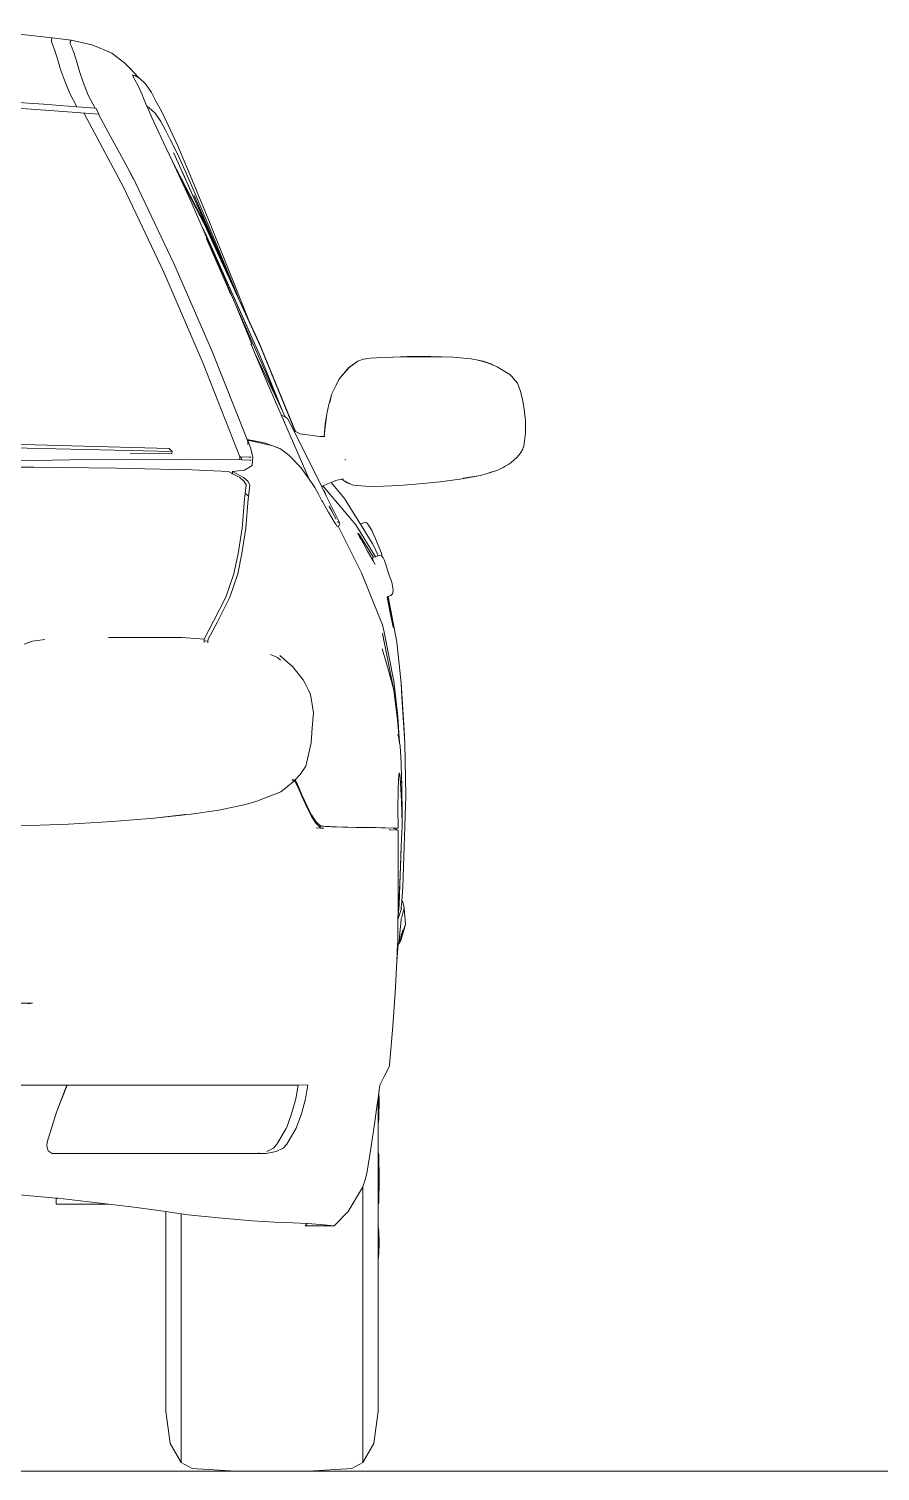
# Model space of a CAD drawing. Header units: inches. Extents: x 1944 to 3775, y -462 to 1299.
# Drawn here: x 2071.8 to 2106.9, y 1212.1 to 1271.6 of the extents above; entities that cross this region are included whole.
import ezdxf

# ---------------------------------------------------------------- set-up
doc = ezdxf.new("R2010")
doc.units = ezdxf.units.IN
doc.header["$MEASUREMENT"] = 0
doc.layers.add('CAR', color=173, linetype='Continuous', lineweight=13)

# ---------------------------------------------------------------- blocks, each defined once
blk = doc.blocks.new('A$C12036F5F')
at = {"layer": 'CAR'}
for p, q in [((20.023, 59.118), (16.655, 59.483)), ((20.023, 59.118), (19.986, 59.046)), ((19.986, 59.046), (19.992, 58.962)), ((19.992, 58.962), (20.036, 58.84)), ((20.805, 59.018), (20.023, 59.118)), ((20.757, 58.949), (20.805, 59.018)), ((20.765, 58.867), (20.757, 58.949)), ((21.651, 58.829), (20.805, 59.018)), ((20.036, 58.84), (20.126, 58.597)), ((20.126, 58.597), (20.266, 58.149)), ((20.814, 58.751), (20.765, 58.867)), ((20.909, 58.514), (20.814, 58.751)), ((21.053, 58.068), (20.909, 58.514)), ((21.651, 58.829), (21.769, 58.78)), ((21.769, 58.78), (22.35, 58.54)), ((22.35, 58.54), (22.479, 58.476)), ((23.014, 58.063), (22.479, 58.476)), ((20.266, 58.149), (20.367, 57.81)), ((20.367, 57.81), (20.52, 57.36)), ((21.148, 57.731), (21.053, 58.068)), ((21.29, 57.283), (21.148, 57.731)), ((23.014, 58.063), (23.221, 57.862)), ((23.589, 57.469), (23.221, 57.862)), ((20.52, 57.36), (20.75, 56.816)), ((21.509, 56.742), (21.29, 57.283)), ((23.312, 57.568), (23.316, 57.568)), ((23.316, 57.568), (23.317, 57.568)), ((23.346, 57.568), (23.317, 57.568)), ((23.432, 57.566), (23.346, 57.568)), ((23.354, 57.543), (23.346, 57.568)), ((23.346, 57.568), (23.353, 57.543)), ((23.353, 57.543), (23.354, 57.543)), ((23.353, 57.543), (23.362, 57.508)), ((23.371, 57.493), (23.354, 57.543)), ((23.362, 57.508), (23.371, 57.493)), ((23.371, 57.493), (23.434, 57.385)), ((23.589, 57.469), (23.432, 57.566)), ((23.434, 57.385), (23.553, 57.164)), ((23.553, 57.164), (23.714, 56.807)), ((23.62, 57.451), (23.589, 57.469)), ((23.863, 57.213), (23.62, 57.451)), ((24.108, 56.853), (23.863, 57.213)), ((15.598, 56.657), (19.654, 56.373)), ((20.75, 56.816), (21.041, 56.266)), ((21.789, 56.208), (21.509, 56.742)), ((23.714, 56.807), (23.813, 56.561)), ((23.813, 56.561), (23.926, 56.291)), ((24.298, 56.506), (24.108, 56.853)), ((19.735, 56.135), (15.659, 56.421)), ((19.654, 56.373), (21.041, 56.266)), ((21.949, 55.964), (19.735, 56.135)), ((21.041, 56.266), (21.789, 56.208)), ((21.333, 55.988), (21.333, 55.99)), ((21.333, 55.988), (22.957, 52.955)), ((21.789, 56.208), (21.834, 56.204)), ((21.949, 55.964), (21.834, 56.204)), ((21.944, 55.935), (21.949, 55.964)), ((22.425, 55.045), (21.944, 55.935)), ((23.926, 56.291), (24.021, 56.232)), ((23.926, 56.291), (23.949, 56.236)), ((23.949, 56.236), (24.003, 56.113)), ((24.003, 56.113), (24.133, 55.821)), ((24.021, 56.232), (24.26, 56.001)), ((24.26, 56.001), (24.494, 55.659)), ((24.522, 56.084), (24.298, 56.506)), ((24.804, 55.512), (24.522, 56.084)), ((21.323, 55.879), (21.323, 55.887)), ((24.133, 55.821), (24.394, 55.268)), ((24.494, 55.659), (24.686, 55.309)), ((25.182, 54.691), (24.804, 55.512)), ((22.409, 55.067), (23.106, 53.788)), ((24.394, 55.268), (24.963, 54.044)), ((24.686, 55.309), (24.905, 54.895)), ((24.905, 54.895), (25.169, 54.362)), ((25.028, 54.359), (25.025, 54.365)), ((25.032, 54.351), (25.028, 54.359)), ((25.032, 54.351), (25.554, 53.193)), ((25.169, 54.362), (25.506, 53.63)), ((25.71, 53.455), (25.182, 54.691)), ((23.353, 53.33), (23.106, 53.788)), ((23.106, 53.788), (23.35, 53.339)), ((26.281, 51.499), (24.963, 54.044)), ((24.963, 54.044), (25.238, 53.452)), ((25.367, 53.623), (25.823, 52.608)), ((25.506, 53.63), (26.003, 52.485)), ((22.957, 52.955), (24.621, 49.453)), ((23.353, 53.33), (23.35, 53.339)), ((23.35, 53.339), (23.37, 53.303)), ((23.373, 53.293), (23.353, 53.33)), ((23.373, 53.293), (23.37, 53.303)), ((23.37, 53.303), (23.457, 53.143)), ((23.473, 53.108), (23.373, 53.293)), ((23.457, 53.143), (23.473, 53.108)), ((23.473, 53.108), (25.04, 49.806)), ((26.298, 51.408), (25.238, 53.452)), ((25.238, 53.452), (25.749, 52.35)), ((25.567, 53.163), (25.554, 53.193)), ((25.567, 53.163), (27.026, 49.927)), ((26.649, 50.761), (25.567, 53.163)), ((26.45, 51.643), (25.71, 53.455)), ((25.749, 52.35), (26.188, 51.331)), ((25.823, 52.608), (27.026, 49.927)), ((25.875, 52.61), (27.334, 49.246)), ((26.003, 52.485), (26.729, 50.759)), ((26.245, 51.219), (26.188, 51.331)), ((26.188, 51.331), (26.2, 51.302)), ((26.336, 51.037), (26.2, 51.302)), ((26.2, 51.302), (27.586, 48.083)), ((26.336, 51.037), (26.245, 51.219)), ((27.006, 49.91), (26.281, 51.499)), ((28.608, 46.377), (26.298, 51.408)), ((27.343, 49.418), (26.45, 51.643)), ((26.447, 50.783), (26.336, 51.037)), ((28.608, 45.962), (26.336, 51.037)), ((26.336, 51.037), (27.485, 48.468)), ((27.258, 48.811), (26.387, 50.826)), ((26.447, 50.783), (27.485, 48.468)), ((27.026, 49.927), (26.649, 50.761)), ((26.841, 50.303), (26.649, 50.761)), ((26.729, 50.759), (27.608, 48.625)), ((26.842, 50.3), (26.841, 50.303)), ((27.006, 49.91), (26.842, 50.3)), ((24.621, 49.453), (26.246, 45.684)), ((25.04, 49.806), (26.585, 46.239)), ((27.288, 49.291), (27.006, 49.91)), ((27.026, 49.927), (27.288, 49.291)), ((28.125, 47.458), (27.343, 49.418)), ((27.37, 48.541), (27.258, 48.811)), ((27.554, 48.708), (27.288, 49.291)), ((27.334, 49.246), (27.554, 48.708)), ((27.485, 48.468), (28.608, 45.962)), ((27.735, 48.311), (27.554, 48.708)), ((27.608, 48.625), (27.735, 48.311)), ((28.125, 47.458), (27.735, 48.311)), ((27.586, 48.083), (28.251, 46.484)), ((27.586, 48.083), (28.916, 45.118)), ((28.549, 46.528), (28.125, 47.458)), ((28.201, 46.481), (28.224, 46.483)), ((28.224, 46.483), (28.251, 46.484)), ((28.367, 46.14), (28.224, 46.483)), ((30.048, 42.879), (28.549, 46.528)), ((26.585, 46.239), (28.053, 42.553)), ((29.363, 44.043), (28.367, 46.14)), ((28.871, 44.926), (28.367, 46.14)), ((30.046, 42.88), (28.608, 46.377)), ((28.679, 45.794), (28.608, 45.962)), ((32.861, 45.864), (32.621, 45.777)), ((32.854, 45.864), (32.626, 45.78)), ((33.136, 45.905), (32.854, 45.864)), ((33.136, 45.905), (32.861, 45.864)), ((33.399, 45.918), (33.136, 45.905)), ((33.554, 45.928), (33.399, 45.918)), ((33.552, 45.925), (33.399, 45.918)), ((34.072, 45.944), (33.552, 45.925)), ((34.072, 45.944), (33.554, 45.928)), ((34.072, 45.944), (34.078, 45.944)), ((34.662, 45.972), (34.078, 45.944)), ((34.661, 45.957), (34.078, 45.944)), ((35.635, 45.962), (34.661, 45.957)), ((35.634, 45.964), (34.662, 45.972)), ((36.554, 45.94), (35.634, 45.964)), ((36.558, 45.938), (35.635, 45.962)), ((37.297, 45.875), (36.554, 45.94)), ((37.297, 45.875), (36.558, 45.938)), ((37.524, 45.826), (37.297, 45.875)), ((37.794, 45.776), (37.524, 45.826)), ((37.791, 45.769), (37.524, 45.826)), ((26.246, 45.684), (27.763, 41.831)), ((28.679, 45.794), (29.565, 43.62)), ((31.883, 45.074), (32.26, 45.52)), ((32.254, 45.52), (31.883, 45.074)), ((32.621, 45.777), (32.254, 45.52)), ((32.621, 45.777), (32.26, 45.52)), ((32.621, 45.777), (32.626, 45.78)), ((38.116, 45.66), (37.791, 45.769)), ((38.114, 45.664), (37.794, 45.776)), ((38.174, 45.633), (38.114, 45.664)), ((38.116, 45.66), (38.174, 45.633)), ((38.174, 45.633), (38.371, 45.54)), ((38.551, 45.435), (38.371, 45.54)), ((38.898, 45.23), (38.551, 45.435)), ((38.949, 45.172), (38.898, 45.23)), ((29.462, 43.567), (28.871, 44.926)), ((29.166, 44.523), (28.916, 45.118)), ((31.541, 44.406), (31.729, 44.782)), ((31.838, 45.02), (31.729, 44.782)), ((31.729, 44.782), (31.846, 45.016)), ((31.883, 45.074), (31.838, 45.02)), ((31.846, 45.016), (31.883, 45.074)), ((38.965, 45.153), (38.949, 45.172)), ((39.213, 44.867), (38.965, 45.153)), ((39.213, 44.867), (39.227, 44.835)), ((39.326, 44.541), (39.227, 44.835)), ((29.166, 44.523), (29.363, 44.043)), ((29.529, 43.694), (29.363, 44.043)), ((31.51, 44.283), (31.432, 43.991)), ((31.463, 44.074), (31.522, 44.327)), ((31.522, 44.332), (31.51, 44.283)), ((31.522, 44.327), (31.51, 44.283)), ((31.525, 44.338), (31.522, 44.332)), ((31.522, 44.327), (31.525, 44.338)), ((31.525, 44.338), (31.541, 44.406)), ((39.415, 44.192), (39.326, 44.541)), ((39.488, 43.801), (39.415, 44.192)), ((30.617, 40.914), (29.462, 43.567)), ((29.462, 43.567), (29.638, 43.469)), ((29.529, 43.694), (29.565, 43.62)), ((29.565, 43.62), (29.638, 43.469)), ((29.638, 43.469), (29.726, 43.42)), ((31.346, 43.604), (31.278, 43.176)), ((31.349, 43.599), (31.284, 43.176)), ((31.432, 43.991), (31.346, 43.604)), ((31.432, 43.991), (31.349, 43.599)), ((39.537, 43.316), (39.488, 43.801)), ((29.978, 42.914), (29.726, 43.42)), ((30.046, 42.88), (29.978, 42.914)), ((31.147, 40.565), (29.978, 42.914)), ((30.048, 42.879), (30.046, 42.88)), ((30.244, 42.781), (30.048, 42.879)), ((31.278, 43.176), (31.238, 42.684)), ((31.284, 43.176), (31.242, 42.682)), ((39.532, 42.806), (39.537, 43.316)), ((15.508, 42.267), (24.965, 42.059)), ((24.844, 42.177), (15.78, 42.425)), ((28.053, 42.553), (28.773, 42.405)), ((28.053, 42.553), (28.093, 42.458)), ((28.093, 42.458), (28.092, 42.335)), ((28.093, 42.525), (28.216, 42.164)), ((29.064, 42.299), (28.093, 42.525)), ((28.093, 42.525), (28.093, 42.458)), ((28.773, 42.405), (29.064, 42.299)), ((29.065, 42.299), (29.064, 42.299)), ((29.074, 42.295), (29.065, 42.299)), ((29.401, 42.171), (29.074, 42.295)), ((29.074, 42.295), (29.391, 42.18)), ((31.063, 42.675), (30.244, 42.781)), ((31.238, 42.673), (31.063, 42.675)), ((31.238, 42.684), (31.238, 42.673)), ((31.242, 42.673), (31.238, 42.673)), ((31.242, 42.682), (31.242, 42.673)), ((31.267, 42.673), (31.242, 42.673)), ((39.409, 42.125), (39.465, 42.292)), ((39.465, 42.292), (39.532, 42.806)), ((10.83, 41.538), (20.757, 41.705)), ((23.203, 41.728), (20.757, 41.705)), ((25.783, 41.732), (23.203, 41.728)), ((23.237, 41.959), (24.959, 41.976)), ((24.965, 42.059), (24.844, 42.177)), ((24.965, 42.059), (24.959, 41.976)), ((27.843, 41.711), (25.783, 41.732)), ((27.763, 41.734), (27.763, 41.831)), ((27.763, 41.831), (27.795, 41.83)), ((27.843, 41.711), (27.795, 41.83)), ((27.795, 41.83), (28.146, 41.819)), ((28.176, 41.699), (27.843, 41.711)), ((28.146, 41.819), (28.219, 41.817)), ((28.22, 41.697), (28.176, 41.699)), ((28.216, 42.164), (28.296, 41.803)), ((28.296, 41.803), (28.271, 41.509)), ((29.391, 42.18), (29.401, 42.171)), ((29.431, 42.16), (29.401, 42.171)), ((29.775, 41.9), (29.431, 42.16)), ((30.276, 41.399), (29.775, 41.9)), ((32.088, 41.712), (32.129, 41.716)), ((38.929, 41.581), (39.201, 41.823)), ((39.201, 41.823), (39.316, 41.968)), ((39.316, 41.968), (39.409, 42.125)), ((19.268, 41.406), (18.665, 41.408)), ((19.268, 41.406), (22.667, 41.368)), ((22.667, 41.368), (23.214, 41.358)), ((23.214, 41.358), (25.78, 41.296)), ((27.295, 41.225), (25.78, 41.296)), ((27.414, 41.16), (27.295, 41.225)), ((27.414, 41.16), (27.455, 41.158)), ((27.456, 41.137), (27.414, 41.16)), ((27.954, 41.285), (27.455, 41.225)), ((27.455, 41.225), (27.913, 40.974)), ((27.455, 41.225), (27.455, 41.158)), ((27.455, 41.158), (27.456, 41.137)), ((27.753, 40.974), (27.456, 41.137)), ((28.268, 41.472), (27.954, 41.285)), ((28.271, 41.509), (28.268, 41.472)), ((30.617, 40.914), (30.276, 41.399)), ((36.926, 40.927), (37.599, 41.055)), ((36.971, 40.95), (37.599, 41.055)), ((37.599, 41.055), (37.737, 41.078)), ((37.911, 41.138), (37.737, 41.078)), ((37.911, 41.138), (38.362, 41.269)), ((38.145, 41.22), (37.911, 41.138)), ((38.484, 41.32), (38.362, 41.269)), ((38.484, 41.32), (38.807, 41.507)), ((38.484, 41.32), (38.646, 41.41)), ((38.646, 41.41), (38.677, 41.427)), ((38.646, 41.41), (38.674, 41.424)), ((38.807, 41.507), (38.677, 41.427)), ((38.807, 41.507), (38.929, 41.581)), ((27.923, 40.83), (27.753, 40.974)), ((27.913, 40.974), (28.083, 40.83)), ((28.015, 40.675), (27.923, 40.83)), ((27.977, 40.315), (28.015, 40.675)), ((28.083, 40.83), (28.175, 40.675)), ((28.175, 40.675), (28.116, 40.183)), ((30.769, 40.697), (30.617, 40.914)), ((30.769, 40.697), (30.845, 40.571)), ((30.982, 40.318), (30.845, 40.571)), ((31.147, 40.565), (31.185, 40.63)), ((31.317, 40.222), (31.147, 40.565)), ((31.185, 40.63), (31.187, 40.632)), ((32.545, 39.032), (31.185, 40.63)), ((31.187, 40.632), (31.523, 40.776)), ((31.523, 40.776), (31.719, 40.86)), ((32.073, 40.12), (31.523, 40.776)), ((31.719, 40.86), (31.945, 40.911)), ((31.945, 40.911), (31.95, 40.912)), ((31.945, 40.911), (31.972, 40.892)), ((31.95, 40.912), (32.031, 40.93)), ((31.972, 40.892), (31.95, 40.912)), ((32.013, 40.872), (31.972, 40.892)), ((32.013, 40.872), (32.189, 40.761)), ((32.302, 40.725), (32.013, 40.872)), ((32.189, 40.761), (32.449, 40.667)), ((32.189, 40.761), (32.45, 40.66)), ((32.449, 40.667), (32.94, 40.625)), ((32.45, 40.66), (32.94, 40.625)), ((32.94, 40.625), (33.058, 40.615)), ((33.058, 40.615), (33.686, 40.625)), ((33.686, 40.625), (34.342, 40.655)), ((34.342, 40.655), (35.006, 40.701)), ((35.006, 40.701), (36.015, 40.801)), ((36.015, 40.801), (36.926, 40.927)), ((27.851, 38.897), (27.954, 40.1)), ((27.954, 40.1), (27.977, 40.315)), ((27.977, 40.315), (28.082, 40.24)), ((28.106, 40.1), (28.007, 38.897)), ((28.082, 40.24), (28.116, 40.183)), ((28.116, 40.183), (28.106, 40.1)), ((31.145, 40.022), (30.982, 40.318)), ((31.162, 39.992), (31.145, 40.022)), ((31.261, 39.812), (31.162, 39.992)), ((31.235, 40.438), (31.317, 40.222)), ((31.806, 39.24), (31.317, 40.222)), ((32.316, 39.72), (32.073, 40.12)), ((32.316, 39.72), (32.115, 40.045)), ((31.404, 39.561), (31.261, 39.812)), ((31.408, 39.554), (31.404, 39.561)), ((31.548, 39.31), (31.408, 39.554)), ((31.666, 39.388), (31.438, 39.814)), ((31.448, 39.784), (31.566, 39.572)), ((31.643, 39.156), (31.548, 39.31)), ((31.566, 39.572), (31.666, 39.388)), ((31.666, 39.388), (31.726, 39.256)), ((32.334, 39.692), (32.316, 39.72)), ((32.728, 39.054), (32.334, 39.692)), ((27.686, 37.84), (27.851, 38.897)), ((28.007, 38.897), (27.846, 37.84)), ((31.71, 39.05), (31.643, 39.156)), ((31.778, 38.959), (31.71, 39.05)), ((31.825, 38.947), (31.778, 38.959)), ((31.788, 39.164), (31.827, 39.112)), ((31.875, 39.096), (31.806, 39.24)), ((31.875, 39.096), (31.825, 38.947)), ((31.825, 38.947), (32.779, 37.044)), ((33.349, 37.712), (32.545, 39.032)), ((32.63, 38.691), (32.689, 38.613)), ((32.637, 38.66), (32.63, 38.691)), ((32.892, 39.121), (32.728, 39.054)), ((33.213, 38.27), (32.728, 39.054)), ((32.99, 39.106), (32.892, 39.121)), ((33.065, 39.017), (32.99, 39.106)), ((33.211, 38.78), (33.065, 39.017)), ((33.247, 38.702), (33.211, 38.78)), ((33.325, 38.517), (33.247, 38.702)), ((32.698, 38.538), (32.637, 38.66)), ((32.689, 38.613), (32.774, 38.481)), ((32.771, 38.403), (32.698, 38.538)), ((32.866, 38.233), (32.771, 38.403)), ((32.774, 38.481), (32.887, 38.299)), ((33.023, 37.946), (32.866, 38.233)), ((32.887, 38.299), (33.072, 38.002)), ((33.328, 38.064), (33.213, 38.27)), ((33.422, 38.284), (33.325, 38.517)), ((33.517, 38.051), (33.422, 38.284)), ((27.516, 37.009), (27.686, 37.84)), ((27.846, 37.84), (27.676, 37.009)), ((33.211, 37.611), (33.023, 37.946)), ((33.072, 38.002), (33.27, 37.679)), ((33.251, 37.539), (33.211, 37.611)), ((33.23, 37.665), (33.251, 37.539)), ((33.332, 37.398), (33.251, 37.539)), ((33.349, 37.712), (33.302, 37.696)), ((33.468, 37.753), (33.328, 38.064)), ((33.468, 37.753), (33.349, 37.712)), ((33.512, 37.768), (33.468, 37.753)), ((33.605, 37.749), (33.512, 37.768)), ((33.593, 37.863), (33.517, 38.051)), ((33.617, 37.797), (33.593, 37.863)), ((33.619, 37.733), (33.605, 37.749)), ((33.617, 37.797), (33.619, 37.733)), ((33.673, 37.666), (33.619, 37.733)), ((33.673, 37.666), (33.704, 37.587)), ((33.704, 37.587), (33.773, 37.39)), ((27.186, 36.042), (27.516, 37.009)), ((27.676, 37.009), (27.346, 36.042)), ((33.544, 35.144), (32.779, 37.044)), ((33.773, 37.39), (33.852, 37.161)), ((33.852, 37.161), (33.935, 36.916)), ((33.935, 36.916), (34.006, 36.704)), ((34.006, 36.704), (34.04, 36.593)), ((34.04, 36.593), (34.073, 36.433)), ((34.074, 36.315), (34.055, 36.184)), ((34.073, 36.433), (34.074, 36.315)), ((26.675, 35.049), (27.186, 36.042)), ((27.346, 36.042), (26.835, 35.029)), ((33.835, 36.064), (33.828, 36.062)), ((33.859, 36.073), (33.835, 36.064)), ((33.836, 36.058), (33.835, 36.064)), ((33.922, 35.603), (33.836, 36.058)), ((33.879, 36.079), (33.859, 36.073)), ((33.859, 36.073), (33.915, 35.766)), ((33.991, 36.118), (33.879, 36.079)), ((33.879, 36.079), (34.228, 34.192)), ((33.915, 35.766), (33.984, 35.387)), ((34.055, 36.184), (33.991, 36.118)), ((33.64, 34.899), (33.544, 35.144)), ((33.988, 35.259), (33.922, 35.603)), ((33.984, 35.387), (34.035, 35.102)), ((34.037, 35.012), (33.988, 35.259)), ((34.035, 35.102), (34.065, 34.928)), ((26.289, 34.318), (26.675, 35.049)), ((26.835, 35.029), (26.449, 34.318)), ((33.635, 34.559), (33.697, 34.275)), ((33.702, 34.243), (33.635, 34.559)), ((33.712, 34.596), (33.64, 34.899)), ((34.103, 32.577), (33.712, 34.596)), ((34.064, 34.876), (34.037, 35.012)), ((34.08, 34.804), (34.064, 34.876)), ((34.065, 34.928), (34.084, 34.812)), ((34.088, 34.78), (34.08, 34.804)), ((34.084, 34.812), (34.088, 34.78)), ((18.857, 34.106), (19.209, 34.229)), ((19.209, 34.229), (19.713, 34.303)), ((22.342, 34.383), (25.361, 34.382)), ((25.361, 34.382), (26.289, 34.318)), ((26.287, 34.172), (26.288, 34.243)), ((26.288, 34.243), (26.289, 34.318)), ((26.444, 34.232), (26.288, 34.243)), ((26.444, 34.232), (26.44, 34.157)), ((26.449, 34.318), (26.444, 34.232)), ((33.63, 33.913), (33.879, 33.07)), ((33.697, 34.275), (33.702, 34.243)), ((33.725, 34.135), (33.697, 34.275)), ((33.725, 34.135), (33.702, 34.243)), ((34.11, 32.21), (33.725, 34.135)), ((34.228, 34.188), (34.228, 34.192)), ((34.404, 32.497), (34.228, 34.188)), ((29.022, 33.687), (29.31, 33.556)), ((29.31, 33.556), (29.435, 33.444)), ((29.413, 33.644), (29.925, 33.189)), ((29.925, 33.189), (30.154, 32.914)), ((30.154, 32.914), (30.368, 32.631)), ((34.11, 32.21), (33.879, 33.07)), ((30.368, 32.631), (30.45, 32.491)), ((30.45, 32.491), (30.519, 32.348)), ((30.519, 32.348), (30.592, 32.206)), ((30.592, 32.206), (30.656, 32.063)), ((34.27, 31.13), (34.103, 32.577)), ((34.262, 30.983), (34.11, 32.21)), ((34.404, 32.493), (34.404, 32.497)), ((34.404, 32.493), (34.434, 31.93)), ((34.528, 30.555), (34.404, 32.493)), ((30.656, 32.063), (30.686, 31.965)), ((30.686, 31.965), (30.789, 31.277)), ((34.53, 30.452), (34.434, 31.93)), ((34.528, 30.555), (34.434, 31.93)), ((30.789, 31.277), (30.74, 30.658)), ((34.301, 30.515), (34.262, 30.983)), ((34.333, 30.217), (34.27, 31.13)), ((30.74, 30.658), (30.705, 30.034)), ((34.267, 30.872), (34.301, 30.515)), ((34.276, 30.389), (34.301, 30.283)), ((34.301, 30.515), (34.341, 30.088)), ((34.528, 30.551), (34.528, 30.555)), ((34.528, 30.549), (34.528, 30.551)), ((34.559, 30.014), (34.528, 30.549)), ((34.53, 30.452), (34.528, 30.549)), ((34.559, 30.014), (34.53, 30.452)), ((30.705, 30.034), (30.483, 29.076)), ((34.346, 30.039), (34.301, 30.283)), ((34.341, 30.088), (34.333, 30.217)), ((34.341, 30.088), (34.346, 30.039)), ((34.346, 30.039), (34.364, 29.916)), ((34.41, 29.209), (34.364, 29.916)), ((34.602, 27.851), (34.559, 30.014)), ((34.426, 28.559), (34.41, 29.209)), ((30.244, 28.731), (30.044, 28.514)), ((30.483, 29.076), (30.244, 28.731)), ((34.283, 28.05), (34.305, 28.558)), ((34.305, 28.558), (34.326, 28.804)), ((34.326, 28.804), (34.35, 28.733)), ((34.35, 28.733), (34.389, 28.381)), ((34.434, 28.376), (34.426, 28.559)), ((34.431, 28.388), (34.426, 28.559)), ((29.447, 28.018), (28.46, 27.637)), ((30.02, 28.482), (29.447, 28.018)), ((29.903, 28.503), (30.013, 28.483)), ((29.913, 28.515), (30.041, 28.514)), ((30.013, 28.483), (30.041, 28.514)), ((30.013, 28.483), (30.02, 28.482)), ((30.028, 28.466), (30.02, 28.482)), ((30.051, 28.499), (30.028, 28.466)), ((30.193, 28.133), (30.028, 28.466)), ((30.041, 28.514), (30.044, 28.514)), ((30.044, 28.514), (30.051, 28.499)), ((30.051, 28.499), (30.193, 28.197)), ((30.193, 28.197), (30.319, 27.899)), ((30.319, 27.835), (30.193, 28.133)), ((34.278, 27.386), (34.283, 28.05)), ((34.389, 28.381), (34.43, 27.638)), ((34.435, 28.285), (34.434, 28.376)), ((34.446, 27.061), (34.434, 28.243)), ((34.435, 28.285), (34.451, 26.88)), ((27.986, 27.499), (26.896, 27.256)), ((28.46, 27.637), (27.986, 27.499)), ((30.319, 27.899), (30.537, 27.42)), ((30.537, 27.356), (30.319, 27.835)), ((30.537, 27.42), (30.711, 27.063)), ((34.289, 26.52), (34.278, 27.386)), ((34.43, 27.638), (34.449, 26.717)), ((34.483, 24.087), (34.602, 27.851)), ((22.511, 26.794), (20.692, 26.68)), ((24.219, 26.934), (22.511, 26.794)), ((25.75, 27.095), (24.219, 26.934)), ((25.498, 27.075), (24.219, 26.934)), ((25.498, 27.075), (25.527, 27.078)), ((26.896, 27.256), (25.75, 27.095)), ((30.711, 26.999), (30.537, 27.356)), ((30.711, 27.063), (30.891, 26.788)), ((30.891, 26.724), (30.711, 26.999)), ((30.891, 26.788), (31.092, 26.601)), ((34.446, 27.061), (34.449, 26.832)), ((34.448, 26.817), (34.449, 26.832)), ((34.448, 26.817), (34.45, 26.737)), ((34.45, 26.737), (34.452, 26.78)), ((34.451, 26.88), (34.452, 26.78)), ((20.692, 26.68), (18.324, 26.599)), ((31.018, 26.596), (30.891, 26.724)), ((30.901, 26.526), (31.092, 26.521)), ((31.526, 26.58), (31.018, 26.596)), ((31.092, 26.521), (31.018, 26.596)), ((31.092, 26.601), (31.209, 26.597)), ((31.216, 26.517), (31.092, 26.521)), ((31.209, 26.597), (31.731, 26.58)), ((32.006, 26.564), (31.526, 26.58)), ((31.731, 26.58), (32.205, 26.564)), ((32.546, 26.552), (32.006, 26.564)), ((32.205, 26.564), (32.736, 26.55)), ((32.546, 26.552), (33.579, 26.531)), ((32.736, 26.55), (33.354, 26.539)), ((33.354, 26.539), (33.579, 26.535)), ((33.579, 26.535), (33.579, 26.531)), ((33.579, 26.535), (34.289, 26.52)), ((33.726, 26.528), (33.579, 26.531)), ((33.766, 26.528), (33.726, 26.528)), ((34.086, 26.52), (33.766, 26.528)), ((33.973, 26.447), (33.919, 26.448)), ((34.289, 26.44), (33.973, 26.447)), ((34.289, 26.44), (34.086, 26.52)), ((34.289, 26.52), (34.086, 26.52)), ((34.292, 25.09), (34.289, 26.44)), ((34.451, 26.6), (34.416, 25.78)), ((34.449, 26.717), (34.45, 26.735)), ((34.45, 26.713), (34.449, 26.717)), ((34.45, 26.735), (34.45, 26.737)), ((34.451, 26.71), (34.45, 26.735)), ((34.45, 26.713), (34.451, 26.71)), ((34.45, 26.713), (34.45, 26.69)), ((34.45, 26.69), (34.451, 26.71)), ((34.451, 26.6), (34.45, 26.69)), ((34.329, 23.357), (34.416, 25.78)), ((34.416, 25.78), (34.394, 25.264)), ((34.288, 23.694), (34.292, 25.09)), ((34.394, 25.264), (34.367, 24.586)), ((34.319, 23.36), (34.367, 24.586)), ((34.367, 24.586), (34.33, 23.673)), ((34.437, 23.522), (34.483, 24.087)), ((34.278, 22.76), (34.329, 23.357)), ((34.281, 23.065), (34.288, 23.694)), ((34.33, 23.673), (34.281, 23.065)), ((34.319, 23.36), (34.33, 23.673)), ((34.406, 23.157), (34.415, 23.26)), ((34.426, 23.224), (34.406, 23.157)), ((34.415, 23.26), (34.433, 23.48)), ((34.415, 23.26), (34.426, 23.224)), ((34.433, 23.48), (34.437, 23.522)), ((34.479, 23.479), (34.433, 23.48)), ((34.437, 23.522), (34.479, 23.479)), ((34.537, 23.224), (34.467, 22.952)), ((34.479, 23.479), (34.537, 23.224)), ((34.584, 22.549), (34.537, 23.224)), ((34.277, 22.598), (34.278, 22.76)), ((34.278, 22.76), (34.281, 23.065)), ((34.306, 22.816), (34.296, 22.795)), ((34.346, 22.952), (34.306, 22.84)), ((34.306, 22.84), (34.306, 22.816)), ((34.406, 23.157), (34.346, 22.952)), ((34.415, 22.77), (34.393, 22.588)), ((34.427, 22.818), (34.415, 22.77)), ((34.437, 22.843), (34.427, 22.818)), ((34.467, 22.952), (34.437, 22.843)), ((34.268, 21.789), (34.276, 22.591)), ((34.276, 22.591), (34.277, 22.598)), ((34.484, 22.311), (34.32, 21.762)), ((34.348, 22.029), (34.33, 21.85)), ((34.374, 22.341), (34.348, 22.029)), ((34.393, 22.588), (34.374, 22.341)), ((34.417, 21.92), (34.584, 22.549)), ((34.417, 21.92), (34.518, 22.362)), ((34.518, 22.362), (34.584, 22.549)), ((34.229, 21.019), (34.266, 21.749)), ((34.229, 21.019), (34.29, 21.748)), ((34.266, 21.749), (34.268, 21.789)), ((34.29, 21.748), (34.266, 21.749)), ((34.316, 21.747), (34.29, 21.748)), ((34.33, 21.85), (34.316, 21.747)), ((34.32, 21.762), (34.316, 21.747)), ((34.32, 21.762), (34.349, 21.808)), ((34.349, 21.808), (34.417, 21.92)), ((34.163, 19.707), (34.229, 21.019)), ((34.051, 18.186), (34.163, 19.707)), ((-18.834, 19.3), (19.206, 19.3)), ((19.206, 19.3), (19.01, 19.268)), ((33.923, 16.761), (34.051, 18.186)), ((33.725, 16.303), (33.914, 16.68)), ((33.914, 16.68), (33.923, 16.761)), ((33.534, 15.92), (33.725, 16.303)), ((20.52, 15.917), (14.803, 15.92)), ((20.196, 14.806), (20.622, 15.917)), ((20.198, 14.808), (20.63, 15.917)), ((20.52, 15.917), (20.622, 15.917)), ((20.622, 15.917), (20.63, 15.917)), ((20.63, 15.917), (24.119, 15.916)), ((24.119, 15.916), (26.484, 15.922)), ((28.807, 15.918), (26.484, 15.922)), ((28.807, 15.918), (28.842, 15.918)), ((28.842, 15.918), (29.041, 15.918)), ((29.041, 15.918), (29.776, 15.92)), ((29.858, 15.92), (29.776, 15.92)), ((29.858, 15.92), (30.165, 15.925)), ((30.165, 15.924), (29.858, 15.92)), ((30.066, 15.36), (30.166, 15.924)), ((30.165, 15.925), (30.565, 15.931)), ((30.165, 15.925), (30.165, 15.924)), ((30.166, 15.924), (30.165, 15.924)), ((30.565, 15.931), (30.461, 15.36)), ((33.459, 15.369), (33.494, 15.622)), ((33.534, 15.92), (33.494, 15.622)), ((33.494, 15.622), (33.497, 15.321)), ((30.066, 15.36), (29.886, 14.736)), ((30.461, 15.36), (30.296, 14.739)), ((33.31, 14.317), (33.427, 15.13)), ((33.427, 15.13), (33.459, 15.369)), ((33.459, 2.471), (33.459, 15.369)), ((33.489, 14.54), (33.497, 15.309)), ((33.497, 15.315), (33.497, 15.321)), ((33.497, 15.309), (33.497, 15.315)), ((19.81, 13.572), (20.198, 14.808)), ((19.81, 13.572), (20.196, 14.806)), ((29.682, 14.152), (29.886, 14.736)), ((30.296, 14.739), (30.074, 14.151)), ((33.185, 13.48), (33.31, 14.317)), ((33.489, 14.516), (33.459, 14.775)), ((33.459, 14.322), (33.489, 14.516)), ((33.489, 14.516), (33.489, 14.54)), ((29.286, 13.48), (29.667, 14.127)), ((30.074, 14.151), (29.696, 13.48)), ((19.809, 13.569), (19.794, 13.4)), ((19.794, 13.398), (19.794, 13.4)), ((19.859, 13.206), (19.794, 13.398)), ((19.858, 13.212), (19.794, 13.398)), ((19.809, 13.569), (19.81, 13.572)), ((20.018, 13.096), (19.858, 13.212)), ((20.018, 13.096), (19.859, 13.206)), ((20.546, 13.1), (20.018, 13.096)), ((23.79, 13.1), (20.546, 13.1)), ((23.79, 13.1), (23.99, 13.099)), ((24.04, 13.1), (23.99, 13.099)), ((24.04, 13.1), (28.847, 13.1)), ((28.51, 13.108), (28.015, 13.1)), ((28.51, 13.108), (28.534, 13.108)), ((28.534, 13.108), (28.551, 13.108)), ((29.255, 13.18), (28.847, 13.1)), ((28.87, 13.185), (29.146, 13.324)), ((29.286, 13.48), (29.146, 13.324)), ((29.546, 13.322), (29.255, 13.18)), ((29.696, 13.48), (29.546, 13.322)), ((33.009, 12.36), (33.185, 13.48)), ((33.459, 13.166), (33.489, 13.04)), ((33.489, 13.013), (33.459, 13.14)), ((33.459, 12.887), (33.489, 13.013)), ((33.489, 13.04), (33.489, 13.013)), ((33.497, 12.055), (33.489, 13.013)), ((32.833, 11.734), (32.931, 12.016)), ((32.931, 12.016), (33.009, 12.36)), ((33.489, 11.084), (33.497, 12.041)), ((33.497, 12.048), (33.497, 12.055)), ((33.497, 12.041), (33.497, 12.048)), ((18.071, 11.45), (20.186, 11.262)), ((32.23, 10.715), (32.819, 11.694)), ((32.819, 11.694), (32.833, 11.734)), ((32.833, 11.734), (32.833, 0.353)), ((20.186, 11.262), (20.186, 11.007)), ((20.186, 11.262), (20.257, 11.256)), ((20.186, 11.007), (22.361, 11.007)), ((20.257, 11.256), (22.361, 11.007)), ((22.361, 11.007), (23.498, 10.872)), ((23.498, 10.872), (24.705, 10.704)), ((31.65, 10.12), (32.23, 10.715)), ((33.489, 11.06), (33.459, 11.022)), ((33.489, 11.06), (33.489, 11.084)), ((24.705, 10.704), (25.332, 10.617)), ((24.705, 10.704), (24.705, 2.471)), ((25.332, 10.617), (25.625, 10.576)), ((25.332, 0.353), (25.332, 10.617)), ((25.625, 10.576), (26.876, 10.447)), ((26.876, 10.447), (28.276, 10.324)), ((28.276, 10.324), (29.186, 10.271)), ((29.186, 10.271), (29.949, 10.241)), ((29.949, 10.241), (30.529, 10.208)), ((30.446, 10.124), (30.529, 10.208)), ((31.65, 10.12), (30.446, 10.124)), ((30.529, 10.208), (30.731, 10.197)), ((30.731, 10.197), (31.088, 10.17)), ((31.088, 10.17), (31.65, 10.12)), ((33.459, 10.102), (33.489, 9.879)), ((33.489, 9.862), (33.459, 10.085)), ((33.459, 9.517), (33.489, 9.862)), ((33.489, 9.879), (33.489, 9.862)), ((33.497, 9.437), (33.489, 9.862)), ((33.489, 9.005), (33.459, 8.698)), ((33.489, 9.01), (33.497, 9.431)), ((33.489, 9.005), (33.489, 9.01)), ((33.497, 9.434), (33.497, 9.437)), ((33.497, 9.431), (33.497, 9.434)), ((24.705, 2.471), (24.878, 1.144)), ((33.287, 1.144), (33.459, 2.471)), ((25.332, 0.353), (24.878, 1.144)), ((33.287, 1.144), (32.833, 0.353)), ((25.788, 0.113), (25.332, 0.353)), ((27.586, 0), (25.788, 0.113)), ((30.579, 0), (27.586, 0)), ((32.377, 0.113), (30.579, 0)), ((32.833, 0.353), (32.377, 0.113))]:
    blk.add_line(p, q, dxfattribs=at)

msp = doc.modelspace()

# ---------------------------------------------------------------- linework, layer by layer
at = {"layer": 'CAR'}
msp.add_line((2001.69, 1212.071), (3554.696, 1212.071), dxfattribs=at)

# ---------------------------------------------------------------- block references
msp.add_blockref('A$C12036F5F', (2052.725, 1212.071), dxfattribs=at)

doc.saveas('drawing.dxf')
